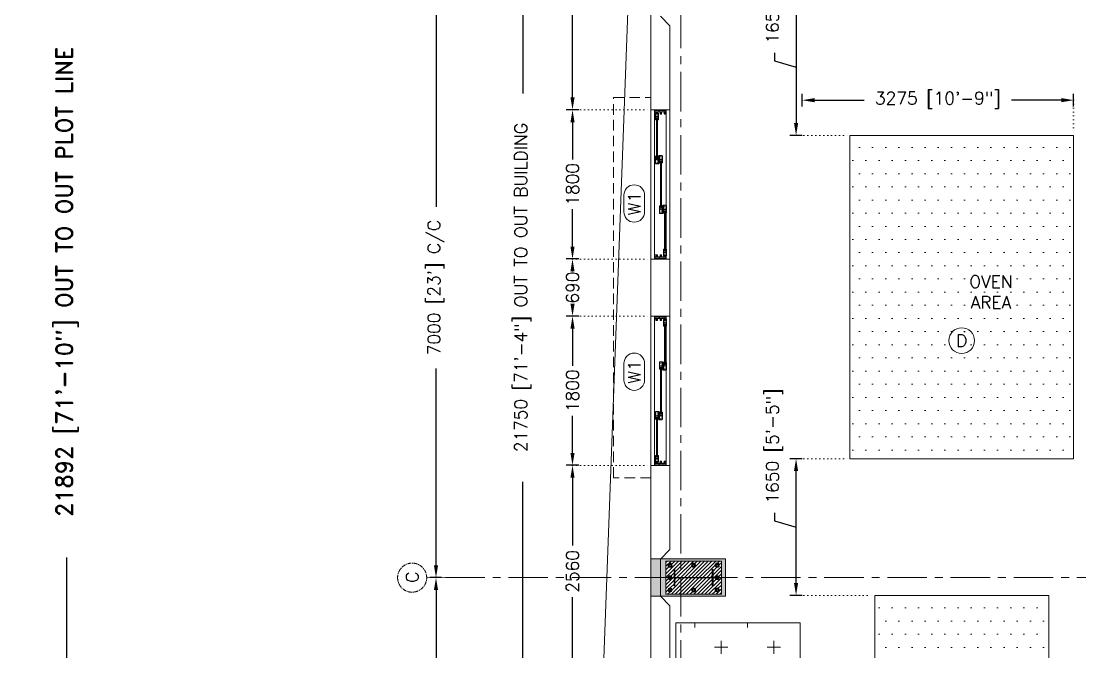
# Model space of a CAD drawing. Header units: millimetres. Extents: x 5227 to 261376, y 53707 to 123566.
# Drawn here: x 48466 to 61239, y 97418 to 105029 of the extents above; entities that cross this region are included whole.
import ezdxf

# ---------------------------------------------------------------- set-up
doc = ezdxf.new("R2010")
doc.units = ezdxf.units.MM
doc.set_wipeout_variables(frame=1)
doc.header["$PDMODE"] = 35
doc.header["$PDSIZE"] = -10
for name, pattern in [('CENTERX2', [101.6, 63.5, -12.7, 12.7, -12.7]), ('DOT', [6.35, 0, -6.35]), ('HIDDEN', [9.525, 6.35, -3.175])]:
    doc.linetypes.add(name, pattern=pattern)
doc.layers.get('0').update_dxf_attribs({"lineweight": 0})
doc.layers.get('Defpoints').update_dxf_attribs({"lineweight": 0})
for name, color, linetype, lineweight in [('PV_ALUMINIUM', 7, 'Continuous', 0), ('PV_COLUMN_LINE', 4, 'Continuous', 0), ('PV_DIMENTION_MAIN_ROMAND', 7, 'Continuous', 0), ('PV_DIMENTION_SECOND_ROMANS', 7, 'Continuous', 0), ('PV_DOTED LINE', 252, 'DOT', 0), ('PV_EXTRA_LINE', 252, 'Continuous', 0), ('PV_GLASS', 4, 'Continuous', 0), ('PV_GRID MARKING', 252, 'Continuous', 0), ('PV_MASONRY', 10, 'Continuous', 0), ('PV_SLAB_LINE', 30, 'Continuous', 0), ('PV_STEEL_I SECTION', 5, 'Continuous', 0), ('PV_STEEL_PLATE', 4, 'Continuous', 0), ('PV_TEXT_ROMAND', 1, 'Continuous', 0), ('PV_TEXT_ROMANS', 7, 'Continuous', 0)]:
    doc.layers.add(name, color=color, linetype=linetype, lineweight=lineweight)
doc.layers.add('PV_GRID_LINE', color=252, linetype='CENTERX2', lineweight=0, transparency=0.5)
doc.layers.add('PV_HATCH', color=252, linetype='Continuous', lineweight=0, transparency=0.5)
doc.styles.add('PV_ROMAND', font='romand.shx')
doc.styles.add('PV_ROMANS', font='romans.shx')
doc.dimstyles.new('PV_1-100_MM', dxfattribs={"dimscale": 100, "dimtxt": 2, "dimasz": 2, "dimexe": 1, "dimexo": 0.625, "dimtad": 0, "dimdec": 0, "dimdsep": 46, "dimtxsty": 'PV_ROMAND', "dimcen": 2.5, "dimadec": 0, "dimazin": 0, "dimtfac": 1, "dimtdec": 0, "dimtmove": 1, "dimatfit": 2, "dimfxl": 1, "dimfxlon": 1, "dimarcsym": 0})
doc.dimstyles.new('PV_1-75_MM', dxfattribs={"dimscale": 75, "dimtxt": 2, "dimasz": 2, "dimexe": 1, "dimexo": 0.625, "dimtad": 0, "dimdec": 0, "dimdsep": 46, "dimtxsty": 'PV_ROMAND', "dimcen": 2.5, "dimadec": 0, "dimazin": 0, "dimtfac": 1, "dimtdec": 0, "dimtmove": 1, "dimatfit": 2, "dimfxl": 1, "dimfxlon": 1, "dimarcsym": 0})
doc.dimstyles.new('PV_1-75_MM_FOOT', dxfattribs={"dimscale": 75, "dimtxt": 2, "dimasz": 2, "dimexe": 1, "dimexo": 0.625, "dimtad": 0, "dimdec": 0, "dimdsep": 46, "dimtxsty": 'PV_ROMAND', "dimcen": 2.5, "dimadec": 0, "dimazin": 0, "dimtfac": 1, "dimtdec": 0, "dimtmove": 1, "dimatfit": 2, "dimfxl": 1, "dimfxlon": 1, "dimarcsym": 0})

# ---------------------------------------------------------------- blocks, each defined once
blk = doc.blocks.new('*D232')
at = {"layer": 'Defpoints', "color": 0, "transparency": 16777216}
for p in [(47423, 112689), (47423, 90939), (48240, 90939)]:
    blk.add_point(p, dxfattribs=at)
at = {"layer": 'PV_DIMENTION_SECOND_ROMANS', "color": 0, "lineweight": -2, "transparency": 16777216}
for p, q in [((48140, 112689), (48340, 112689)), ((48240, 112489), (48240, 105357)), ((48240, 91139), (48240, 98270)), ((48140, 90939), (48340, 90939))]:
    blk.add_line(p, q, dxfattribs=at)
at = {"layer": 'PV_DIMENTION_SECOND_ROMANS', "color": 0, "transparency": 16777216}
for points in [[(48274, 112489), (48207, 112489), (48240, 112689)], [(48207, 91139), (48274, 91139), (48240, 90939)]]:
    blk.add_solid(points, dxfattribs=at)
at = {"layer": 'PV_DIMENTION_SECOND_ROMANS', "color": 0, "transparency": 16777216, "insert": (48240, 101814), "char_height": 200, "attachment_point": 5, "rotation": 90, "style": 'PV_ROMAND'}
blk.add_mtext('21750 [71\'-4"] OUT TO OUT BUILDING LINE', dxfattribs=at)
blk = doc.blocks.new('*D240')
at = {"layer": 'Defpoints', "color": 0, "transparency": 16777216}
for p in [(47536, 112830), (47536, 90939), (49019, 90939)]:
    blk.add_point(p, dxfattribs=at)
at = {"layer": 'PV_DIMENTION_SECOND_ROMANS', "color": 0, "lineweight": -2, "transparency": 16777216}
for p, q in [((48919, 112830), (49119, 112830)), ((49019, 112630), (49019, 105213)), ((49019, 91139), (49019, 98555)), ((48919, 90939), (49119, 90939))]:
    blk.add_line(p, q, dxfattribs=at)
at = {"layer": 'PV_DIMENTION_SECOND_ROMANS', "color": 0, "transparency": 16777216}
for points in [[(49052, 112630), (48986, 112630), (49019, 112830)], [(48986, 91139), (49052, 91139), (49019, 90939)]]:
    blk.add_solid(points, dxfattribs=at)
at = {"layer": 'PV_DIMENTION_SECOND_ROMANS', "color": 0, "transparency": 16777216, "insert": (49019, 101884), "char_height": 200, "attachment_point": 5, "rotation": 90, "style": 'PV_ROMAND'}
blk.add_mtext('21892 [71\'-10"] OUT TO OUT PLOT LINE', dxfattribs=at)
blk = doc.blocks.new('*U314')
at = {"layer": 'PV_EXTRA_LINE', "linetype": 'CENTERX2', "ltscale": 10}
blk.add_line((0, -300), (0, -33709), dxfattribs=at)
at = {"layer": 'PV_TEXT_ROMANS', "color": 7, "style": 'PV_ROMANS'}
blk.add_attdef('1', (-101, 132), '', height=200, dxfattribs=at)
blk = doc.blocks.new('*U324')
at = {"color": 7}
blk.add_circle((0, 234), 234, dxfattribs=at)
at = {"layer": 'PV_EXTRA_LINE', "linetype": 'CENTERX2', "ltscale": 10}
blk.add_line((0, -300), (0, -47023), dxfattribs=at)
at = {"layer": 'PV_GRID MARKING', "color": 7, "const_width": 10}
blk.add_lwpolyline([(0, 0), (0, -300)], dxfattribs=at)
at = {"layer": 'PV_TEXT_ROMANS', "color": 7, "style": 'PV_ROMANS'}
blk.add_attdef('1', (-80, 132), '', height=200, dxfattribs=at)
blk = doc.blocks.new('*D790')
at = {"layer": 'Defpoints', "color": 0, "transparency": 16777216}
for p in [(53584, 105314), (53471, 98314), (53584, 98314)]:
    blk.add_point(p, dxfattribs=at)
at = {"layer": 'PV_DIMENTION_SECOND_ROMANS', "color": 0, "lineweight": -2, "transparency": 16777216}
for p, q in [((53537, 105314), (53396, 105314)), ((53471, 105164), (53471, 102789)), ((53471, 98464), (53471, 100838)), ((53537, 98314), (53396, 98314))]:
    blk.add_line(p, q, dxfattribs=at)
at = {"layer": 'PV_DIMENTION_SECOND_ROMANS', "color": 0, "transparency": 16777216}
for points in [[(53496, 105164), (53446, 105164), (53471, 105314)], [(53446, 98464), (53496, 98464), (53471, 98314)]]:
    blk.add_solid(points, dxfattribs=at)
at = {"layer": 'PV_DIMENTION_SECOND_ROMANS', "color": 0, "transparency": 16777216, "insert": (53471, 101814), "char_height": 150, "attachment_point": 5, "rotation": 90, "style": 'PV_ROMAND'}
blk.add_mtext("7000 [23'] C/C", dxfattribs=at)
blk = doc.blocks.new('*D791')
at = {"layer": 'Defpoints', "color": 0, "transparency": 16777216}
for p in [(53584, 98314), (53471, 91454), (53584, 91454)]:
    blk.add_point(p, dxfattribs=at)
at = {"layer": 'PV_DIMENTION_SECOND_ROMANS', "color": 0, "lineweight": -2, "transparency": 16777216}
for p, q in [((53537, 98314), (53396, 98314)), ((53471, 98164), (53471, 96080)), ((53471, 91604), (53471, 93687)), ((53537, 91454), (53396, 91454))]:
    blk.add_line(p, q, dxfattribs=at)
at = {"layer": 'PV_DIMENTION_SECOND_ROMANS', "color": 0, "transparency": 16777216}
for points in [[(53496, 98164), (53446, 98164), (53471, 98314)], [(53446, 91604), (53496, 91604), (53471, 91454)]]:
    blk.add_solid(points, dxfattribs=at)
at = {"layer": 'PV_DIMENTION_SECOND_ROMANS', "color": 0, "transparency": 16777216, "insert": (53471, 94884), "char_height": 150, "attachment_point": 5, "rotation": 90, "style": 'PV_ROMAND'}
blk.add_mtext('6860 [22\'-6"] C/C', dxfattribs=at)
blk = doc.blocks.new('*D792')
at = {"layer": 'Defpoints', "color": 0, "transparency": 16777216}
for p in [(56064, 112689), (54519, 90939), (56064, 90939)]:
    blk.add_point(p, dxfattribs=at)
at = {"layer": 'PV_DIMENTION_SECOND_ROMANS', "color": 0, "lineweight": -2, "transparency": 16777216}
for p, q in [((54594, 112689), (54444, 112689)), ((54519, 112539), (54519, 104157)), ((54519, 91089), (54519, 99470)), ((54594, 90939), (54444, 90939))]:
    blk.add_line(p, q, dxfattribs=at)
at = {"layer": 'PV_DIMENTION_SECOND_ROMANS', "color": 0, "transparency": 16777216}
for points in [[(54544, 112539), (54494, 112539), (54519, 112689)], [(54494, 91089), (54544, 91089), (54519, 90939)]]:
    blk.add_solid(points, dxfattribs=at)
at = {"layer": 'PV_DIMENTION_SECOND_ROMANS', "color": 0, "transparency": 16777216, "insert": (54519, 101814), "char_height": 150, "attachment_point": 5, "rotation": 90, "style": 'PV_ROMAND'}
blk.add_mtext('21750 [71\'-4"] OUT TO OUT BUILDING', dxfattribs=at)
blk = doc.blocks.new('*D793')
at = {"layer": 'Defpoints', "color": 0, "transparency": 16777216}
for p in [(58764, 105299), (57815, 103649), (58764, 103649)]:
    blk.add_point(p, dxfattribs=at)
at = {"layer": 'PV_DIMENTION_SECOND_ROMANS', "color": 0, "lineweight": -2, "transparency": 16777216}
for p, q in [((57890, 105299), (57740, 105299)), ((57815, 105149), (57815, 103799)), ((57555, 104645), (57555, 104551)), ((57555, 104551), (57815, 104474)), ((57890, 103649), (57740, 103649))]:
    blk.add_line(p, q, dxfattribs=at)
at = {"layer": 'PV_DIMENTION_SECOND_ROMANS', "color": 0, "transparency": 16777216}
for points in [[(57840, 105149), (57790, 105149), (57815, 105299)], [(57790, 103799), (57840, 103799), (57815, 103649)]]:
    blk.add_solid(points, dxfattribs=at)
at = {"layer": 'PV_DIMENTION_SECOND_ROMANS', "color": 0, "transparency": 16777216, "insert": (57555, 105453), "char_height": 150, "attachment_point": 5, "rotation": 90, "style": 'PV_ROMAND'}
blk.add_mtext('1650 [5\'-5"]', dxfattribs=at)
blk = doc.blocks.new('*D794')
at = {"layer": 'Defpoints', "color": 0, "transparency": 16777216}
for p in [(57815, 99749), (58764, 99749), (58764, 98099)]:
    blk.add_point(p, dxfattribs=at)
at = {"layer": 'PV_DIMENTION_SECOND_ROMANS', "color": 0, "lineweight": -2, "transparency": 16777216}
for p, q in [((57890, 99749), (57740, 99749)), ((57815, 98249), (57815, 99599)), ((57555, 99095), (57555, 99001)), ((57555, 99001), (57815, 98924)), ((57890, 98099), (57740, 98099))]:
    blk.add_line(p, q, dxfattribs=at)
at = {"layer": 'PV_DIMENTION_SECOND_ROMANS', "color": 0, "transparency": 16777216}
for points in [[(57840, 99599), (57790, 99599), (57815, 99749)], [(57790, 98249), (57840, 98249), (57815, 98099)]]:
    blk.add_solid(points, dxfattribs=at)
at = {"layer": 'PV_DIMENTION_SECOND_ROMANS', "color": 0, "transparency": 16777216, "insert": (57555, 99903), "char_height": 150, "attachment_point": 5, "rotation": 90, "style": 'PV_ROMAND'}
blk.add_mtext('1650 [5\'-5"]', dxfattribs=at)
blk = doc.blocks.new('*D795')
at = {"layer": 'Defpoints', "color": 0, "transparency": 16777216}
for p in [(60864, 106399), (61635, 106399), (60864, 105559)]:
    blk.add_point(p, dxfattribs=at)
at = {"layer": 'PV_DIMENTION_SECOND_ROMANS', "color": 0, "lineweight": -2, "transparency": 16777216}
for p, q in [((60864, 105634), (60864, 105484)), ((61635, 105634), (61635, 105484)), ((61485, 105559), (61014, 105559)), ((61396, 105071), (61249, 105559)), ((61490, 105071), (61396, 105071))]:
    blk.add_line(p, q, dxfattribs=at)
at = {"layer": 'PV_DIMENTION_SECOND_ROMANS', "color": 0, "transparency": 16777216}
for points in [[(61014, 105584), (61014, 105534), (60864, 105559)], [(61485, 105534), (61485, 105584), (61635, 105559)]]:
    blk.add_solid(points, dxfattribs=at)
at = {"layer": 'PV_DIMENTION_SECOND_ROMANS', "color": 0, "transparency": 16777216, "insert": (62237, 105071), "char_height": 150, "attachment_point": 5, "style": 'PV_ROMAND'}
blk.add_mtext('772 [2\'-6"]', dxfattribs=at)
blk = doc.blocks.new('*D804')
at = {"layer": 'Defpoints', "color": 0, "transparency": 16777216}
for p in [(57889, 104075), (61164, 103649), (57889, 97756)]:
    blk.add_point(p, dxfattribs=at)
at = {"layer": 'PV_DIMENTION_MAIN_ROMAND', "color": 0, "lineweight": -2, "transparency": 16777216}
for p, q in [((57889, 104000), (57889, 104150)), ((61164, 104000), (61164, 104150)), ((58039, 104075), (58637, 104075)), ((61014, 104075), (60416, 104075))]:
    blk.add_line(p, q, dxfattribs=at)
at = {"layer": 'PV_DIMENTION_MAIN_ROMAND', "color": 0, "transparency": 16777216}
for points in [[(58039, 104100), (58039, 104050), (57889, 104075)], [(61014, 104050), (61014, 104100), (61164, 104075)]]:
    blk.add_solid(points, dxfattribs=at)
at = {"layer": 'PV_DIMENTION_MAIN_ROMAND', "color": 0, "transparency": 16777216, "insert": (59526, 104075), "char_height": 150, "attachment_point": 5, "style": 'PV_ROMAND'}
blk.add_mtext('3275 [10\'-9"]', dxfattribs=at)
blk = doc.blocks.new('*D815')
at = {"layer": 'Defpoints', "color": 0, "transparency": 16777216}
for p in [(56064, 103959), (55118, 102159), (56064, 102159)]:
    blk.add_point(p, dxfattribs=at)
at = {"layer": 'PV_DIMENTION_SECOND_ROMANS', "color": 0, "lineweight": -2, "transparency": 16777216}
for p, q in [((55193, 103959), (55043, 103959)), ((55118, 103809), (55118, 103359)), ((55118, 102309), (55118, 102758)), ((55193, 102159), (55043, 102159))]:
    blk.add_line(p, q, dxfattribs=at)
at = {"layer": 'PV_DIMENTION_SECOND_ROMANS', "color": 0, "transparency": 16777216}
for points in [[(55143, 103809), (55093, 103809), (55118, 103959)], [(55093, 102309), (55143, 102309), (55118, 102159)]]:
    blk.add_solid(points, dxfattribs=at)
at = {"layer": 'PV_DIMENTION_SECOND_ROMANS', "color": 0, "transparency": 16777216, "insert": (55118, 103059), "char_height": 150, "attachment_point": 5, "rotation": 90, "style": 'PV_ROMAND'}
blk.add_mtext('1800', dxfattribs=at)
blk = doc.blocks.new('*D816')
at = {"layer": 'Defpoints', "color": 0, "transparency": 16777216}
for p in [(56064, 101469), (55118, 99669), (56064, 99669)]:
    blk.add_point(p, dxfattribs=at)
at = {"layer": 'PV_DIMENTION_SECOND_ROMANS', "color": 0, "lineweight": -2, "transparency": 16777216}
for p, q in [((55193, 101469), (55043, 101469)), ((55118, 101319), (55118, 100869)), ((55118, 99819), (55118, 100268)), ((55193, 99669), (55043, 99669))]:
    blk.add_line(p, q, dxfattribs=at)
at = {"layer": 'PV_DIMENTION_SECOND_ROMANS', "color": 0, "transparency": 16777216}
for points in [[(55143, 101319), (55093, 101319), (55118, 101469)], [(55093, 99819), (55143, 99819), (55118, 99669)]]:
    blk.add_solid(points, dxfattribs=at)
at = {"layer": 'PV_DIMENTION_SECOND_ROMANS', "color": 0, "transparency": 16777216, "insert": (55118, 100569), "char_height": 150, "attachment_point": 5, "rotation": 90, "style": 'PV_ROMAND'}
blk.add_mtext('1800', dxfattribs=at)
blk = doc.blocks.new('*D819')
at = {"layer": 'Defpoints', "color": 0, "transparency": 16777216}
for p in [(55118, 106874), (56064, 106874), (56064, 103959)]:
    blk.add_point(p, dxfattribs=at)
at = {"layer": 'PV_DIMENTION_MAIN_ROMAND', "color": 0, "lineweight": -2, "transparency": 16777216}
for p, q in [((55193, 106874), (55043, 106874)), ((55118, 106724), (55118, 105727)), ((55118, 104109), (55118, 105105)), ((55193, 103959), (55043, 103959))]:
    blk.add_line(p, q, dxfattribs=at)
at = {"layer": 'PV_DIMENTION_MAIN_ROMAND', "color": 0, "transparency": 16777216}
for points in [[(55143, 106724), (55093, 106724), (55118, 106874)], [(55093, 104109), (55143, 104109), (55118, 103959)]]:
    blk.add_solid(points, dxfattribs=at)
at = {"layer": 'PV_DIMENTION_MAIN_ROMAND', "color": 0, "transparency": 16777216, "insert": (55118, 105416), "char_height": 150, "attachment_point": 5, "rotation": 90, "style": 'PV_ROMAND'}
blk.add_mtext('2915', dxfattribs=at)
blk = doc.blocks.new('*D820')
at = {"layer": 'Defpoints', "color": 0, "transparency": 16777216}
for p in [(56064, 102159), (55118, 101469), (56064, 101469)]:
    blk.add_point(p, dxfattribs=at)
at = {"layer": 'PV_DIMENTION_MAIN_ROMAND', "color": 0, "lineweight": -2, "transparency": 16777216}
for p, q in [((55193, 102159), (55043, 102159)), ((55118, 102009), (55118, 102050)), ((55118, 101619), (55118, 101577)), ((55193, 101469), (55043, 101469))]:
    blk.add_line(p, q, dxfattribs=at)
at = {"layer": 'PV_DIMENTION_MAIN_ROMAND', "color": 0, "transparency": 16777216}
for points in [[(55143, 102009), (55093, 102009), (55118, 102159)], [(55093, 101619), (55143, 101619), (55118, 101469)]]:
    blk.add_solid(points, dxfattribs=at)
at = {"layer": 'PV_DIMENTION_MAIN_ROMAND', "color": 0, "transparency": 16777216, "insert": (55118, 101814), "char_height": 150, "attachment_point": 5, "rotation": 90, "style": 'PV_ROMAND'}
blk.add_mtext('690', dxfattribs=at)
blk = doc.blocks.new('*D821')
at = {"layer": 'Defpoints', "color": 0, "transparency": 16777216}
for p in [(55118, 99669), (56064, 99669), (56064, 97109)]:
    blk.add_point(p, dxfattribs=at)
at = {"layer": 'PV_DIMENTION_MAIN_ROMAND', "color": 0, "lineweight": -2, "transparency": 16777216}
for p, q in [((55193, 99669), (55043, 99669)), ((55118, 99519), (55118, 98700)), ((55118, 97259), (55118, 98077)), ((55193, 97109), (55043, 97109))]:
    blk.add_line(p, q, dxfattribs=at)
at = {"layer": 'PV_DIMENTION_MAIN_ROMAND', "color": 0, "transparency": 16777216}
for points in [[(55143, 99519), (55093, 99519), (55118, 99669)], [(55093, 97259), (55143, 97259), (55118, 97109)]]:
    blk.add_solid(points, dxfattribs=at)
at = {"layer": 'PV_DIMENTION_MAIN_ROMAND', "color": 0, "transparency": 16777216, "insert": (55118, 98389), "char_height": 150, "attachment_point": 5, "rotation": 90, "style": 'PV_ROMAND'}
blk.add_mtext('2560', dxfattribs=at)
blk = doc.blocks.new('G$C8B689587')
at = {"color": 0}
blk.add_lwpolyline([(-18, -10), (0, -21), (18, -10), (18, 10), (0, 21), (-18, 10)], close=True, dxfattribs=at)
for radius in [25, 12]:
    blk.add_circle((0, 0), radius, dxfattribs=at)
at = {"color": 8}
blk.add_circle((0, 0), 18, dxfattribs=at)
blk.add_arc((0, 0), 10.7, 260.6127, 197.7322, dxfattribs=at)
blk = doc.blocks.new('TYP. BASE PLATE2')
at = {"layer": 'PV_HATCH'}
h = blk.add_hatch(dxfattribs=at)
h.set_pattern_fill('ANSI31', color=252, scale=10)
h.paths.add_polyline_path([(21464, 21026), (21464, 20356), (21864, 20356), (21864, 21026)])
h.paths.add_polyline_path([(21839, 20976, 1), (21789, 20976, 1)], flags=16)
h.paths.add_polyline_path([(21689, 20976, 1), (21639, 20976, 1)], flags=16)
h.paths.add_polyline_path([(21539, 20976, 1), (21489, 20976, 1)], flags=16)
h.paths.add_polyline_path([(21539, 20691, 1), (21489, 20691, 1)], flags=16)
h.paths.add_polyline_path([(21839, 20691, 1), (21789, 20691, 1)], flags=16)
h.paths.add_polyline_path([(21839, 20406, 1), (21789, 20406, 1)], flags=16)
h.paths.add_polyline_path([(21689, 20406, 1), (21639, 20406, 1)], flags=16)
h.paths.add_polyline_path([(21539, 20406, 1), (21489, 20406, 1)], flags=16)
h.paths.add_polyline_path([(21564, 20916), (21564, 20926), (21764, 20926), (21764, 20916), (21667, 20916), (21667, 20466), (21764, 20466), (21764, 20456), (21564, 20456), (21564, 20466), (21662, 20466), (21662, 20916)], flags=16)
h.paths.add_polyline_path([(21805, 20961), (21796, 20966), (21796, 20976), (21796, 20987), (21805, 20992), (21814, 20997), (21823, 20992), (21832, 20987), (21832, 20976), (21832, 20966), (21823, 20961), (21814, 20955)], flags=0)
h.paths.add_polyline_path([(21655, 20961), (21646, 20966), (21646, 20976), (21646, 20987), (21655, 20992), (21664, 20997), (21673, 20992), (21682, 20987), (21682, 20976), (21682, 20966), (21673, 20961), (21664, 20955)], flags=0)
h.paths.add_polyline_path([(21505, 20961), (21496, 20966), (21496, 20976), (21496, 20987), (21505, 20992), (21514, 20997), (21523, 20992), (21532, 20987), (21532, 20976), (21532, 20966), (21523, 20961), (21514, 20955)], flags=0)
h.paths.add_polyline_path([(21505, 20676), (21496, 20681), (21496, 20691), (21496, 20702), (21505, 20707), (21514, 20712), (21523, 20707), (21532, 20702), (21532, 20691), (21532, 20681), (21523, 20676), (21514, 20670)], flags=0)
h.paths.add_polyline_path([(21805, 20676), (21796, 20681), (21796, 20691), (21796, 20702), (21805, 20707), (21814, 20712), (21823, 20707), (21832, 20702), (21832, 20691), (21832, 20681), (21823, 20676), (21814, 20670)], flags=0)
h.paths.add_polyline_path([(21805, 20391), (21796, 20396), (21796, 20406), (21796, 20417), (21805, 20422), (21814, 20427), (21823, 20422), (21832, 20417), (21832, 20406), (21832, 20396), (21823, 20391), (21814, 20385)], flags=0)
h.paths.add_polyline_path([(21655, 20391), (21646, 20396), (21646, 20406), (21646, 20417), (21655, 20422), (21664, 20427), (21673, 20422), (21682, 20417), (21682, 20406), (21682, 20396), (21673, 20391), (21664, 20385)], flags=0)
h.paths.add_polyline_path([(21505, 20391), (21496, 20396), (21496, 20406), (21496, 20417), (21505, 20422), (21514, 20427), (21523, 20422), (21532, 20417), (21532, 20406), (21532, 20396), (21523, 20391), (21514, 20385)], flags=0)
at = {"layer": 'PV_STEEL_I SECTION'}
for points in [[(21564, 20926), (21764, 20926), (21764, 20916), (21564, 20916)], [(21662, 20916), (21667, 20916), (21667, 20466), (21662, 20466)], [(21564, 20456), (21764, 20456), (21764, 20466), (21564, 20466)]]:
    blk.add_lwpolyline(points, close=True, dxfattribs=at)
at = {"layer": 'PV_STEEL_PLATE'}
blk.add_lwpolyline([(21464, 21026), (21864, 21026), (21864, 20356), (21464, 20356)], close=True, dxfattribs=at)
for p in [(21514, 20976), (21664, 20976), (21814, 20976), (21514, 20691), (21814, 20691), (21514, 20406), (21664, 20406), (21814, 20406)]:
    blk.add_blockref('G$C8B689587', p)
blk = doc.blocks.new('195TH21M6M')
at = {"layer": 'PV_HATCH'}
h = blk.add_hatch(color=252, dxfattribs=at)
h.dxf.hatch_style = 1
h.paths.add_polyline_path([(21439, 21436), (21439, 20536), (21889, 20536), (21889, 21436)])
h.paths.add_polyline_path([(21864, 21256), (21864, 20586), (21464, 20586), (21464, 21256)], flags=16)
h.paths.add_polyline_path([(21539, 20636, 1), (21489, 20636, 1)], flags=0)
h.paths.add_polyline_path([(21505, 20621), (21496, 20626), (21496, 20636), (21496, 20647), (21505, 20652), (21514, 20657), (21523, 20652), (21532, 20647), (21532, 20636), (21532, 20626), (21523, 20621), (21514, 20615)], flags=0)
h.paths.add_polyline_path([(21689, 20636, 1), (21639, 20636, 1)], flags=0)
h.paths.add_polyline_path([(21655, 20621), (21646, 20626), (21646, 20636), (21646, 20647), (21655, 20652), (21664, 20657), (21673, 20652), (21682, 20647), (21682, 20636), (21682, 20626), (21673, 20621), (21664, 20615)], flags=0)
h.paths.add_polyline_path([(21839, 20636, 1), (21789, 20636, 1)], flags=0)
h.paths.add_polyline_path([(21805, 20621), (21796, 20626), (21796, 20636), (21796, 20647), (21805, 20652), (21814, 20657), (21823, 20652), (21832, 20647), (21832, 20636), (21832, 20626), (21823, 20621), (21814, 20615)], flags=0)
h.paths.add_polyline_path([(21839, 20921, 1), (21789, 20921, 1)], flags=0)
h.paths.add_polyline_path([(21805, 20906), (21796, 20911), (21796, 20921), (21796, 20932), (21805, 20937), (21814, 20942), (21823, 20937), (21832, 20932), (21832, 20921), (21832, 20911), (21823, 20906), (21814, 20900)], flags=0)
h.paths.add_polyline_path([(21539, 20921, 1), (21489, 20921, 1)], flags=0)
h.paths.add_polyline_path([(21505, 20906), (21496, 20911), (21496, 20921), (21496, 20932), (21505, 20937), (21514, 20942), (21523, 20937), (21532, 20932), (21532, 20921), (21532, 20911), (21523, 20906), (21514, 20900)], flags=0)
h.paths.add_polyline_path([(21539, 21206, 1), (21489, 21206, 1)], flags=0)
h.paths.add_polyline_path([(21505, 21191), (21496, 21196), (21496, 21206), (21496, 21217), (21505, 21222), (21514, 21227), (21523, 21222), (21532, 21217), (21532, 21206), (21532, 21196), (21523, 21191), (21514, 21185)], flags=0)
h.paths.add_polyline_path([(21689, 21206, 1), (21639, 21206, 1)], flags=0)
h.paths.add_polyline_path([(21655, 21191), (21646, 21196), (21646, 21206), (21646, 21217), (21655, 21222), (21664, 21227), (21673, 21222), (21682, 21217), (21682, 21206), (21682, 21196), (21673, 21191), (21664, 21185)], flags=0)
h.paths.add_polyline_path([(21839, 21206, 1), (21789, 21206, 1)], flags=0)
h.paths.add_polyline_path([(21805, 21191), (21796, 21196), (21796, 21206), (21796, 21217), (21805, 21222), (21814, 21227), (21823, 21222), (21832, 21217), (21832, 21206), (21832, 21196), (21823, 21191), (21814, 21185)], flags=0)
h.paths.add_polyline_path([(21662, 20696), (21662, 21146), (21564, 21146), (21564, 21156), (21764, 21156), (21764, 21146), (21667, 21146), (21667, 20696), (21764, 20696), (21764, 20686), (21564, 20686), (21564, 20696)], flags=0)
at = {"layer": 'PV_COLUMN_LINE'}
blk.add_lwpolyline([(21439, 21436), (21889, 21436), (21889, 20536), (21439, 20536)], close=True, dxfattribs=at)
at = {"layer": 'PV_DIMENTION_SECOND_ROMANS'}
blk.add_blockref('TYP. BASE PLATE2', (0, 230), dxfattribs=at)
blk = doc.blocks.new('OVEN AREA BLOCK')
at = {"layer": 'PV_HATCH'}
h = blk.add_hatch(dxfattribs=at)
h.set_pattern_fill('DOTS', color=252, scale=100)
h.paths.add_polyline_path([(70814, 103849), (70814, 99949), (73514, 99949), (73514, 103849)])
h.paths.add_polyline_path([(71899, 102198), (72503, 102198), (72503, 101973), (71899, 101973)], flags=24)
h.paths.add_polyline_path([(71899, 101948), (72503, 101948), (72503, 101723), (71899, 101723)], flags=24)
at = {"layer": 'PV_EXTRA_LINE', "color": 20, "ltscale": 50}
blk.add_lwpolyline([(70814, 103849), (73514, 103849), (73514, 99949), (70814, 99949)], close=True, dxfattribs=at)
at = {"layer": 'PV_TEXT_ROMANS', "insert": (72205, 102160), "char_height": 150, "attachment_point": 1, "style": 'PV_ROMANS'}
blk.add_mtext('\\pxr0.05385,qc;OVEN \\PAREA\\P ', dxfattribs=at)
blk = doc.blocks.new('TROLLEY FOR POWDER AREA BLOCK')
at = {"layer": 'PV_HATCH'}
h = blk.add_hatch(dxfattribs=at)
h.set_pattern_fill('DOTS', color=252, scale=100)
h.paths.add_polyline_path([(83280, 107794), (83280, 104194), (85380, 104194), (85380, 107794)])
at = {"layer": 'PV_EXTRA_LINE', "color": 3, "ltscale": 50}
blk.add_lwpolyline([(83280, 107794), (85380, 107794), (85380, 104194), (83280, 104194)], close=True, dxfattribs=at)
at = {"layer": 'PV_TEXT_ROMANS', "insert": (84330, 106444), "char_height": 150, "attachment_point": 1, "style": 'PV_ROMANS'}
blk.add_mtext('\\pxr0.05385,qc;TROLLEY \\PFOR \\PPOWDER\\PAREA ', dxfattribs=at)
blk = doc.blocks.new('SECTION NO. 23118')
at = {"layer": 'PV_ALUMINIUM', "color": 250}
for p, q in [((435, 141), (435, 130)), ((437, 141), (437, 134)), ((437, 134), (518, 134)), ((437, 132), (446, 132)), ((437, 132), (437, 130)), ((437, 130), (438, 130)), ((437, 128), (438, 128)), ((438, 128), (438, 128)), ((440, 129), (440, 129)), ((440, 128), (440, 128)), ((442, 175), (442, 169)), ((444, 175), (444, 169)), ((444, 150), (453, 150)), ((444, 149), (453, 149)), ((446, 132), (446, 127)), ((447, 132), (467, 132)), ((447, 132), (447, 129)), ((447, 129), (448, 129)), ((456, 164), (448, 165)), ((456, 162), (448, 164)), ((453, 150), (453, 151)), ((456, 153), (455, 153)), ((455, 150), (455, 151)), ((455, 151), (455, 151)), ((455, 151), (468, 151)), ((456, 164), (456, 175)), ((456, 153), (456, 162)), ((458, 153), (458, 175)), ((458, 153), (460, 153)), ((460, 153), (491, 153)), ((467, 132), (467, 129)), ((467, 129), (467, 129)), ((468, 151), (468, 150)), ((469, 132), (497, 132)), ((469, 132), (469, 129)), ((469, 129), (470, 129)), ((470, 151), (474, 151)), ((470, 151), (470, 150)), ((474, 151), (474, 148)), ((475, 151), (518, 151)), ((475, 151), (475, 148)), ((491, 175), (491, 153)), ((493, 174), (493, 153)), ((493, 153), (506, 153)), ((493, 153), (493, 153)), ((497, 129), (495, 129)), ((497, 132), (497, 129)), ((499, 132), (518, 132)), ((499, 132), (499, 129)), ((499, 129), (499, 129)), ((506, 174), (506, 153)), ((507, 175), (507, 153)), ((507, 153), (540, 153)), ((518, 129), (517, 129)), ((518, 134), (518, 151)), ((518, 132), (518, 129)), ((519, 151), (543, 151)), ((519, 134), (519, 151)), ((519, 134), (573, 134)), ((520, 132), (547, 132)), ((520, 132), (520, 129)), ((520, 129), (521, 129)), ((540, 153), (540, 175)), ((542, 164), (542, 175)), ((542, 164), (551, 165)), ((542, 162), (551, 164)), ((542, 153), (542, 162)), ((542, 153), (570, 153)), ((543, 151), (543, 148)), ((545, 151), (548, 151)), ((545, 151), (545, 148)), ((547, 129), (546, 129)), ((547, 132), (547, 129)), ((548, 151), (548, 150)), ((549, 132), (573, 132)), ((549, 132), (549, 129)), ((549, 129), (550, 129)), ((550, 151), (566, 151)), ((550, 151), (550, 150)), ((555, 175), (555, 169)), ((557, 175), (557, 169)), ((566, 151), (566, 150)), ((568, 151), (568, 150)), ((570, 129), (569, 129)), ((569, 129), (569, 128)), ((570, 180), (573, 180)), ((570, 180), (570, 178)), ((570, 162), (570, 162)), ((570, 129), (570, 129)), ((571, 177), (572, 178)), ((573, 162), (571, 162)), ((573, 160), (571, 160)), ((573, 130), (571, 130)), ((573, 128), (572, 128)), ((572, 128), (572, 127)), ((573, 162), (573, 177)), ((573, 156), (573, 160)), ((573, 134), (573, 153)), ((573, 132), (573, 130)), ((575, 130), (575, 178)), ((446, 127), (448, 127)), ((467, 127), (470, 127)), ((499, 127), (495, 127)), ((517, 127), (521, 127)), ((546, 127), (550, 127)), ((572, 127), (570, 127))]:
    blk.add_line(p, q, dxfattribs=at)
for centre, radius, start, end in [((445, 141), 9.51, 97.3136, 182.5294), ((437, 130), 1.85, 180, 270), ((445, 141), 7.66, 98.1506, 182.8184), ((438, 128), 1.85, 0, 90), ((439, 128), 0.925, 180, 0), ((450, 169), 10.4, 88.6022, 136.0113), ((444, 175), 1.85, 136.0113, 180), ((444, 169), 1.85, 180, 206.093), ((449, 171), 7.82, 206.093, 260.487), ((450, 169), 8.57, 88.6022, 136.0113), ((449, 171), 5.97, 206.093, 260.528), ((448, 128), 0.925, 270, 90), ((450, 169), 10.4, 43.9887, 91.3978), ((450, 169), 8.57, 43.9887, 91.3978), ((455, 151), 1.85, 90, 180), ((453, 150), 1.85, 270, 0), ((456, 175), 1.85, 0, 43.9887), ((467, 128), 0.925, 90, 270), ((469, 150), 0.925, 180, 0), ((470, 128), 0.925, 270, 90), ((474, 148), 0.925, 180, 0), ((499, 169), 10.4, 88.6022, 136.0113), ((493, 175), 1.85, 136.0113, 180), ((499, 169), 8.57, 88.6022, 129.961), ((495, 174), 1.85, 129.961, 180), ((495, 128), 0.925, 90, 270), ((499, 169), 10.4, 43.9887, 91.3978), ((499, 169), 8.57, 50.039, 91.3978), ((499, 128), 0.925, 270, 90), ((504, 174), 1.85, 0, 50.039), ((506, 175), 1.85, 0, 43.9887), ((517, 128), 0.925, 90, 270), ((521, 128), 0.925, 270, 90), ((542, 175), 1.85, 136.0113, 180), ((548, 169), 10.4, 88.6022, 136.0113), ((548, 169), 8.57, 88.6022, 136.0113), ((544, 148), 0.925, 180, 0), ((546, 128), 0.925, 90, 270), ((549, 169), 10.4, 43.9887, 91.3978), ((549, 150), 0.925, 180, 0), ((549, 169), 8.57, 43.9887, 91.3978), ((550, 128), 0.925, 270, 90), ((550, 171), 5.97, 279.472, 333.907), ((550, 171), 7.82, 279.513, 333.907), ((555, 175), 1.85, 0, 43.9887), ((555, 169), 1.85, 333.907, 0), ((567, 150), 0.925, 180, 0), ((567, 161), 10, 276.4519, 311.9627), ((570, 128), 0.925, 180, 270), ((571, 178), 0.925, 180, 315), ((571, 162), 0.925, 0, 180), ((571, 162), 1.85, 180, 270), ((567, 161), 8.15, 290.8382, 325.1211), ((571, 129), 0.925, 90, 180), ((573, 177), 0.925, 0, 135), ((573, 178), 1.85, 0, 90), ((573, 130), 1.85, 270, 0)]:
    blk.add_arc(centre, radius, start, end, dxfattribs=at)
blk = doc.blocks.new('SECTION NO. 23121')
at = {"layer": 'PV_ALUMINIUM', "color": 250}
for p, q in [((651, 141), (651, 139)), ((652, 142), (653, 145)), ((653, 141), (654, 144)), ((653, 141), (653, 139)), ((653, 139), (654, 139)), ((653, 138), (654, 138)), ((656, 147), (691, 147)), ((656, 145), (682, 145)), ((656, 136), (656, 134)), ((656, 130), (656, 127)), ((657, 136), (657, 134)), ((657, 136), (657, 136)), ((657, 130), (657, 127)), ((678, 136), (678, 134)), ((678, 136), (678, 136)), ((678, 130), (678, 127)), ((679, 136), (679, 134)), ((679, 130), (679, 127)), ((682, 139), (681, 139)), ((682, 138), (681, 138)), ((682, 145), (682, 139)), ((684, 145), (691, 145)), ((684, 145), (684, 139)), ((692, 136), (692, 117)), ((695, 139), (693, 144)), ((695, 137), (693, 137)), ((695, 136), (693, 136)), ((693, 136), (693, 128)), ((693, 128), (693, 128)), ((693, 128), (695, 128)), ((696, 139), (694, 145)), ((695, 139), (695, 137)), ((695, 135), (695, 136)), ((695, 128), (695, 129)), ((696, 139), (696, 135)), ((696, 128), (696, 129)), ((687, 115), (687, 112)), ((687, 112), (687, 112)), ((687, 112), (689, 112)), ((689, 116), (691, 116)), ((689, 115), (694, 115)), ((689, 115), (689, 113)), ((689, 113), (689, 113)), ((689, 113), (689, 113)), ((693, 127), (695, 127)), ((693, 127), (693, 117)), ((694, 113), (693, 113)), ((695, 112), (693, 112)), ((694, 116), (696, 116)), ((694, 115), (694, 113)), ((696, 114), (695, 114)), ((695, 112), (695, 95)), ((696, 116), (696, 116)), ((696, 116), (696, 115)), ((696, 114), (696, 95))]:
    blk.add_line(p, q, dxfattribs=at)
for centre, radius, start, end in [((653, 141), 1.5, 160, 180), ((653, 139), 1.5, 180, 270), ((656, 144), 3, 90, 160), ((656, 144), 1.5, 90, 160), ((654, 136), 3, 0, 90), ((654, 136), 1.5, 0, 90), ((659, 132), 3.88, 142.8823, 217.1177), ((659, 132), 2.38, 132.0281, 227.9719), ((681, 136), 3, 90, 180), ((676, 132), 2.38, 312.0281, 47.9719), ((681, 136), 1.5, 90, 180), ((676, 132), 3.88, 322.8823, 37.1177), ((682, 139), 1.5, 270, 0), ((691, 144), 3, 20, 90), ((691, 144), 1.5, 20, 90), ((693, 136), 1.5, 90, 180), ((696, 135), 0.75, 180, 0), ((696, 129), 0.75, 0, 180), ((695, 128), 1.5, 270, 0), ((656, 127), 0.75, 180, 0), ((679, 127), 0.75, 180, 0), ((689, 115), 1.5, 90, 180), ((689, 112), 0.58, 270, 90), ((691, 117), 0.75, 270, 0), ((694, 117), 0.75, 180, 270), ((693, 112), 0.58, 90, 270), ((696, 114), 1.16, 82.6385, 177.9996), ((696, 95), 0.75, 180, 0)]:
    blk.add_arc(centre, radius, start, end, dxfattribs=at)
blk = doc.blocks.new('SECTION NO. 23126')
at = {"layer": 'PV_ALUMINIUM', "color": 250}
for p, q in [((803, 131), (803, 141)), ((803, 141), (878, 141)), ((804, 131), (803, 131)), ((804, 131), (804, 140)), ((804, 140), (825, 140)), ((825, 140), (825, 140)), ((825, 140), (825, 106)), ((826, 140), (826, 106)), ((826, 140), (836, 140)), ((836, 140), (836, 137)), ((836, 137), (837, 137)), ((837, 140), (837, 137)), ((837, 140), (845, 140)), ((845, 134), (841, 134)), ((841, 134), (841, 111)), ((846, 133), (843, 133)), ((843, 113), (843, 133)), ((845, 140), (845, 134)), ((846, 133), (846, 130)), ((847, 130), (846, 130)), ((847, 139), (847, 130)), ((847, 139), (850, 139)), ((850, 139), (850, 140)), ((850, 140), (855, 140)), ((850, 139), (850, 139)), ((855, 140), (855, 137)), ((855, 137), (855, 137)), ((855, 135), (857, 135)), ((857, 139), (858, 140)), ((857, 139), (857, 137)), ((857, 137), (857, 137)), ((858, 140), (863, 140)), ((866, 140), (870, 140)), ((870, 140), (872, 138)), ((872, 138), (872, 136)), ((872, 136), (872, 136)), ((872, 135), (875, 135)), ((874, 137), (874, 136)), ((874, 137), (877, 137)), ((874, 136), (875, 136)), ((877, 137), (877, 139)), ((877, 139), (879, 139)), ((879, 139), (879, 138)), ((880, 137), (882, 137)), ((882, 136), (881, 136)), ((884, 135), (881, 135)), ((882, 137), (882, 136)), ((803, 114), (803, 104)), ((804, 114), (803, 114)), ((803, 104), (878, 104)), ((804, 114), (804, 106)), ((804, 106), (825, 106)), ((825, 106), (825, 106)), ((826, 106), (836, 106)), ((836, 106), (836, 108)), ((836, 108), (837, 108)), ((837, 106), (837, 108)), ((837, 106), (845, 106)), ((845, 111), (841, 111)), ((846, 113), (843, 113)), ((843, 113), (843, 113)), ((845, 106), (845, 111)), ((846, 113), (846, 116)), ((847, 116), (846, 116)), ((847, 106), (847, 116)), ((847, 106), (850, 106)), ((850, 106), (850, 106)), ((850, 106), (850, 106)), ((850, 106), (855, 106)), ((855, 111), (857, 111)), ((855, 106), (855, 109)), ((855, 109), (855, 109)), ((857, 107), (857, 109)), ((857, 109), (857, 109)), ((857, 107), (858, 106)), ((858, 106), (863, 106)), ((866, 106), (870, 106)), ((870, 106), (872, 108)), ((872, 111), (875, 111)), ((872, 108), (872, 109)), ((872, 109), (872, 109)), ((874, 108), (874, 109)), ((874, 109), (875, 109)), ((874, 108), (877, 108)), ((877, 108), (877, 107)), ((877, 107), (879, 107)), ((879, 107), (879, 108)), ((880, 108), (882, 108)), ((884, 111), (881, 111)), ((882, 110), (881, 110)), ((882, 108), (882, 110))]:
    blk.add_line(p, q, dxfattribs=at)
for centre, radius, start, end in [((855, 136), 0.8, 90, 270), ((857, 136), 0.8, 270, 90), ((864, 140), 1.6, 210.5008, 331.5533), ((872, 135), 0.8, 90, 270), ((875, 135), 0.8, 270, 90), ((876, 129), 12.7, 47.0761, 81.7381), ((880, 138), 0.8, 180, 270), ((881, 135), 0.8, 90, 270), ((883, 137), 2.31, 287.5658, 35.8595), ((855, 110), 0.8, 90, 270), ((857, 110), 0.8, 270, 90), ((864, 105), 1.6, 28.4467, 149.4992), ((872, 110), 0.8, 90, 270), ((875, 110), 0.8, 270, 90), ((876, 117), 12.7, 278.2619, 312.9239), ((880, 108), 0.8, 90, 180), ((881, 110), 0.8, 90, 270), ((883, 109), 2.31, 324.1405, 72.4342)]:
    blk.add_arc(centre, radius, start, end, dxfattribs=at)
blk = doc.blocks.new('G$C9F92B0BD')
blk.add_wipeout([(-900, 230), (-900, 0), (900, 0), (900, 230)]).dxf.layer = 'PV_DIMENTION_SECOND_ROMANS'
at = {"layer": 'PV_EXTRA_LINE', "color": 254}
for p, q in [((-849, 185), (849, 185)), ((886, 45), (-900, 45))]:
    blk.add_line(p, q, dxfattribs=at)
at = {"layer": 'PV_GLASS', "color": 112, "true_color": 0x00b359}
for p, q in [((-328, 164), (-799, 164)), ((-799, 164), (-799, 152)), ((-328, 158), (-799, 158)), ((-328, 152), (-799, 152)), ((-328, 164), (-328, 152)), ((272, 114), (-278, 114)), ((-278, 114), (-278, 102)), ((272, 108), (-278, 108)), ((272, 102), (-278, 102)), ((272, 114), (272, 102)), ((794, 65), (322, 65)), ((322, 65), (322, 53)), ((794, 59), (322, 59)), ((794, 53), (322, 53)), ((794, 65), (794, 53))]:
    blk.add_line(p, q, dxfattribs=at)
at = {"layer": 'PV_MASONRY', "color": 252}
for p, q in [((900, 230), (-900, 230)), ((900, 0), (-900, 0))]:
    blk.add_line(p, q, dxfattribs=at)
at = {"layer": 'PV_MASONRY'}
for p, q in [((-900, 0), (-900, 230)), ((900, 0), (900, 230))]:
    blk.add_line(p, q, dxfattribs=at)
at = {"layer": 'PV_ALUMINIUM', "color": 6, "xscale": -1}
for name, p, rotation in [('SECTION NO. 23118', (-1027, -390), 270), ('SECTION NO. 23126', (-1144, 281), 180), ('SECTION NO. 23126', (-544, 232), 180), ('SECTION NO. 23126', (-23, 182), 180)]:
    blk.add_blockref(name, p, dxfattribs=dict(at, rotation=rotation))
for p in [(23, 35), (544, -14), (1144, -63)]:
    blk.add_blockref('SECTION NO. 23126', p, dxfattribs=at)
at = {"layer": 'PV_ALUMINIUM', "color": 6}
for name, p, rotation in [('SECTION NO. 23121', (-204, -559), 90.00000000000011), ('SECTION NO. 23121', (-396, 826), 270.0000000000002), ('SECTION NO. 23118', (1027, -390), 90.00000000000001), ('SECTION NO. 23121', (396, -608), 90.00000000000011), ('SECTION NO. 23121', (204, 777), 270.0000000000002)]:
    blk.add_blockref(name, p, dxfattribs=dict(at, rotation=rotation))
blk = doc.blocks.new('G$C70CA4CAF')
at = {"layer": 'PV_DIMENTION_SECOND_ROMANS'}
blk.add_blockref('G$C9F92B0BD', (-1245, 0), dxfattribs=at)
at = {"layer": 'PV_DIMENTION_SECOND_ROMANS', "xscale": -1}
blk.add_blockref('G$C9F92B0BD', (1245, 0), dxfattribs=at)
at = {"layer": 'PV_SLAB_LINE', "color": 252, "linetype": 'HIDDEN', "ltscale": 20}
blk.add_lwpolyline([(2295, 230), (2295, 680), (-2295, 680), (-2295, 230)], dxfattribs=at)
blk = doc.blocks.new('OUTER PLOT LINE')
at = {"color": 5}
blk.add_lwpolyline([(15164, 22387), (47530, 21281), (47530, -610), (14315, -610), (15164, 22387)], dxfattribs=at)
blk = doc.blocks.new('BLOWER AREA BLOCK')
at = {"layer": 'PV_HATCH'}
h = blk.add_hatch(dxfattribs=at)
h.set_pattern_fill('CROSS', color=254, scale=50)
h.paths.add_polyline_path([(61808, 101068), (61808, 99268), (63308, 99268), (63308, 101068)])
at = {"layer": 'PV_EXTRA_LINE', "color": 132, "ltscale": 50}
blk.add_lwpolyline([(63308, 101068), (61808, 101068), (61808, 99268), (63308, 99268)], close=True, dxfattribs=at)
at = {"layer": 'PV_TEXT_ROMANS', "insert": (62558, 100368), "char_height": 150, "attachment_point": 1, "style": 'PV_ROMANS'}
blk.add_mtext('\\pxr0.05385,qc;BLOWER\\PAREA ', dxfattribs=at)

msp = doc.modelspace()

# ---------------------------------------------------------------- linework, layer by layer
at = {"layer": 'PV_DOTED LINE', "ltscale": 7.5}
for p, q in [((61163.6, 104075.2), (61163.6, 103648.5)), ((55118, 103958.5), (56063.6, 103958.5)), ((57814.9, 103648.5), (58463.6, 103648.5)), ((55118, 102158.5), (56063.6, 102158.5)), ((55118, 101468.5), (56063.6, 101468.5)), ((55118, 99668.5), (56063.6, 99668.5)), ((57814.9, 99748.5), (58463.6, 99748.5)), ((57814.9, 98098.5), (58763.6, 98098.5))]:
    msp.add_line(p, q, dxfattribs=at)

# ---------------------------------------------------------------- block references
at = {"layer": 'PV_DIMENTION_SECOND_ROMANS', "xscale": -1, "rotation": 89.99999999999962}
msp.add_blockref('195TH21M6M', (77499.8, 119977.8), dxfattribs=at)
at = {"layer": 'PV_DIMENTION_SECOND_ROMANS'}
for name, p in [('TROLLEY FOR POWDER AREA BLOCK', (-24516.1, -9695.2)), ('BLOWER AREA BLOCK', (-5444, -3299.6))]:
    msp.add_blockref(name, p, dxfattribs=at)
at = {"layer": 'PV_GRID_LINE', "linetype": 'ByBlock', "lineweight": 0, "xscale": 0.75, "yscale": 0.75, "zscale": 0.75}
msp.add_blockref('*U314', (56423.6, 116070.5), dxfattribs=at)
at = {"layer": 'PV_GRID_LINE', "linetype": 'ByBlock', "lineweight": 0}
ref = msp.add_blockref('*U324', (53358.8, 98313.5), dxfattribs=dict(at, xscale=-0.75, yscale=0.75, zscale=0.75, rotation=89.99999999951409))
ref.add_attrib('1', 'C', (53259.5, 98252.1), dxfattribs={"layer": 'PV_TEXT_ROMANS', "color": 7, "height": 150, "rotation": 90, "style": 'PV_ROMANS'})

# ---------------------------------------------------------------- texts
at = {"layer": 'PV_TEXT_ROMAND', "insert": (59813.6, 101173.7), "char_height": 150, "attachment_point": 5, "style": 'PV_ROMAND', "bg_fill": 3, "box_fill_scale": 1.2, "bg_fill_color": 1, "bg_fill_transparency": 0}
msp.add_mtext('D', dxfattribs=at)

# ---------------------------------------------------------------- dimensions: what is measured, and where the dimension line sits
at = {"layer": 'PV_DIMENTION_MAIN_ROMAND'}
for base, p1, p2, picture, middle in [((55118, 106873.5), (56063.6, 103958.5), (56063.6, 106873.5), '*D819', (55118, 105416)), ((55118, 99668.5), (56063.6, 97108.5), (56063.6, 99668.5), '*D821', (55118, 98388.5))]:
    dim = msp.add_linear_dim(base=base, p1=p1, p2=p2, angle=90, dimstyle='PV_1-75_MM', dxfattribs=at)
    dim.commit()
    dim.dimension.update_dxf_attribs({"geometry": picture, "text_midpoint": middle})
dim = msp.add_linear_dim(base=(55118, 101468.5), p1=(56063.6, 102158.5), p2=(56063.6, 101468.5), angle=90, dimstyle='PV_1-75_MM', dxfattribs=at)
dim.commit()
dim.dimension.update_dxf_attribs({"geometry": '*D820', "text_midpoint": (55118, 101813.5), "dimtype": 160})
at = {"layer": 'PV_DIMENTION_SECOND_ROMANS'}
dim = msp.add_aligned_dim(p1=(47535.5, 112830.1), p2=(47535.5, 90938.5), distance=1483.4, text='<> OUT TO OUT PLOT LINE', dimstyle='PV_1-100_MM', override={"dimtxsty": 'PV_ROMAND'}, dxfattribs=at)
dim.commit()
dim.dimension.update_dxf_attribs({"geometry": '*D240', "text_midpoint": (49019, 101884.3)})
for base, p1, p2, text, dimstyle, picture, middle in [((48240.2, 90938.5), (47423.4, 112688.5), (47423.4, 90938.5), '<> OUT TO OUT BUILDING LINE', 'PV_1-100_MM', '*D232', (48240.2, 101813.5)), ((54519.3, 90938.5), (56063.6, 112688.5), (56063.6, 90938.5), '<> OUT TO OUT BUILDING', 'PV_1-75_MM_FOOT', '*D792', (54519.3, 101813.5)), ((53471.3, 98313.5), (53583.7, 105313.5), (53583.7, 98313.5), '<> C/C', 'PV_1-75_MM_FOOT', '*D790', (53471.3, 101813.5)), ((53471.3, 91453.5), (53583.7, 98313.5), (53583.7, 91453.5), '<> C/C', 'PV_1-75_MM_FOOT', '*D791', (53471.3, 94883.5))]:
    dim = msp.add_linear_dim(base=base, p1=p1, p2=p2, angle=90, text=text, dimstyle=dimstyle, override={"dimtxsty": 'PV_ROMAND'}, dxfattribs=at)
    dim.commit()
    dim.dimension.update_dxf_attribs({"geometry": picture, "text_midpoint": middle})
dim = msp.add_linear_dim(base=(60863.6, 105558.8), p1=(61635.3, 106398.5), p2=(60863.6, 106398.5), dimstyle='PV_1-75_MM_FOOT', dxfattribs=at)
dim.commit()
dim.dimension.update_dxf_attribs({"geometry": '*D795', "text_midpoint": (61536.5, 105070.6)})
for base, p1, p2, picture, middle in [((57814.9, 103648.5), (58763.6, 105298.5), (58763.6, 103648.5), '*D793', (57555.3, 104692)), ((57814.9, 99748.5), (58763.6, 98098.5), (58763.6, 99748.5), '*D794', (57555.3, 99142))]:
    dim = msp.add_linear_dim(base=base, p1=p1, p2=p2, angle=90, dimstyle='PV_1-75_MM_FOOT', dxfattribs=at)
    dim.commit()
    dim.dimension.update_dxf_attribs({"geometry": picture, "text_midpoint": middle})

# ---------------------------------------------------------------- next in the draw order: linework, layer by layer
at = {"layer": 'PV_TEXT_ROMAND'}
msp.add_circle((59813.6, 101173.7), 154.7, dxfattribs=at)

# ---------------------------------------------------------------- next in the draw order: block references
at = {"layer": 'PV_DIMENTION_SECOND_ROMANS'}
msp.add_blockref('OVEN AREA BLOCK', (-12350.8, -200), dxfattribs=at)

# ---------------------------------------------------------------- next in the draw order: texts
at = {"layer": 'PV_TEXT_ROMAND', "color": 122, "linetype": 'Continuous', "true_color": 0x28c18d, "char_height": 150, "attachment_point": 5, "rotation": 90, "style": 'PV_ROMAND', "bg_fill": 3, "box_fill_scale": 1.2, "bg_fill_color": 1, "bg_fill_transparency": 0}
for insert in [(55863.2, 102828.5), (55863.2, 100798.5)]:
    msp.add_mtext('W1', dxfattribs=dict(at, insert=insert))

# ---------------------------------------------------------------- next in the draw order: dimensions: what is measured, and where the dimension line sits
at = {"layer": 'PV_DIMENTION_MAIN_ROMAND'}
dim = msp.add_linear_dim(base=(57888.9, 104075.2), p1=(61163.6, 103648.5), p2=(57888.9, 97756.3), dimstyle='PV_1-75_MM_FOOT', dxfattribs=at)
dim.commit()
dim.dimension.update_dxf_attribs({"geometry": '*D804', "text_midpoint": (59526.2, 104075.2)})

# ---------------------------------------------------------------- next in the draw order: linework, layer by layer
at = {"layer": 'PV_TEXT_ROMAND', "color": 122, "linetype": 'Continuous', "true_color": 0x28c18d}
for points in [[(55988.2, 102928.5), (55988.2, 102728.5, -0.4142136), (55863.2, 102603.5), (55863.2, 102603.5, -0.4142136), (55738.2, 102728.5), (55738.2, 102928.5, -0.4142136), (55863.2, 103053.5), (55863.2, 103053.5, -0.4142136)], [(55988.2, 100898.5), (55988.2, 100698.5, -0.4142136), (55863.2, 100573.5), (55863.2, 100573.5, -0.4142136), (55738.2, 100698.5), (55738.2, 100898.5, -0.4142136), (55863.2, 101023.5), (55863.2, 101023.5, -0.4142136)]]:
    msp.add_lwpolyline(points, format="xyb", close=True, dxfattribs=at)

# ---------------------------------------------------------------- next in the draw order: dimensions: what is measured, and where the dimension line sits
at = {"layer": 'PV_DIMENTION_SECOND_ROMANS'}
for base, p1, p2, picture, middle in [((55118, 102158.5), (56063.6, 103958.5), (56063.6, 102158.5), '*D815', (55118, 103058.5)), ((55118, 99668.5), (56063.6, 101468.5), (56063.6, 99668.5), '*D816', (55118, 100568.5))]:
    dim = msp.add_linear_dim(base=base, p1=p1, p2=p2, angle=90, dimstyle='PV_1-75_MM', override={"dimtxsty": 'PV_ROMAND'}, dxfattribs=at)
    dim.commit()
    dim.dimension.update_dxf_attribs({"geometry": picture, "text_midpoint": middle})

# ---------------------------------------------------------------- next in the draw order: block references
at = {"layer": 'PV_DIMENTION_SECOND_ROMANS', "xscale": -1, "rotation": 89.99999999999962}
msp.add_blockref('G$C70CA4CAF', (56293.6, 101813.5), dxfattribs=at)

# ---------------------------------------------------------------- next in the draw order: linework, layer by layer
at = {"layer": 'PV_MASONRY'}
for points in [[(88363.6, 90938.5), (56063.6, 90938.5), (56063.6, 106873.5)], [(56178.6, 105088.5), (56293.6, 104973.5), (56293.6, 98653.5), (56178.6, 98538.5), (56178.6, 98088.5), (56293.6, 97973.5), (56293.6, 91953.5), (56178.6, 91838.5), (56178.6, 91053.5), (56663.6, 91053.5), (56778.6, 91168.5), (61346.9, 91168.5), (61461.9, 91053.5), (61911.9, 91053.5), (62026.9, 91168.5), (66610.3, 91168.5), (66725.3, 91053.5), (67175.3, 91053.5), (67290.3, 91168.5), (71873.6, 91168.5)]]:
    msp.add_lwpolyline(points, dxfattribs=at)

# ---------------------------------------------------------------- next in the draw order: block references
at = {"layer": 'PV_DIMENTION_SECOND_ROMANS'}
msp.add_blockref('OUTER PLOT LINE', (40945.5, 91548.9), dxfattribs=at)

doc.saveas('drawing.dxf')
